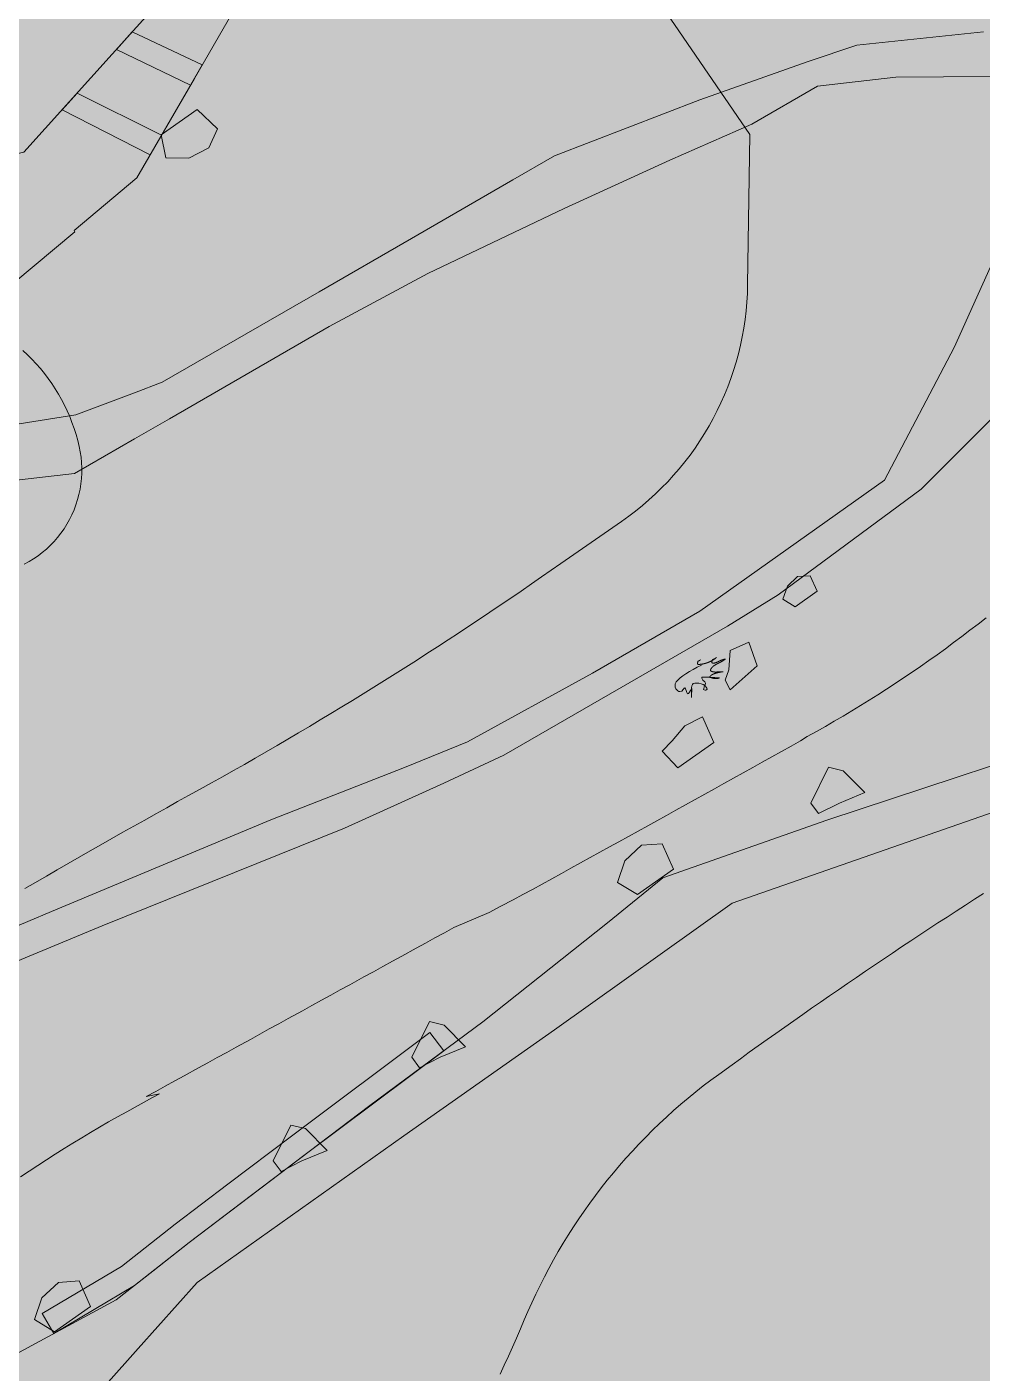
# Model space of a CAD drawing. Header units: metres. Extents: x 68582 to 69192, y 19191 to 19633.
# Drawn here: x 68776.11 to 68784.39, y 19459.85 to 19471.52 of the extents above; entities that cross this region are included whole.
import ezdxf

# ---------------------------------------------------------------- set-up
doc = ezdxf.new("R2010")
doc.units = ezdxf.units.M
doc.layers.get('0').update_dxf_attribs({"lineweight": 15})
doc.layers.add('Default', color=7, linetype='Continuous')
doc.layers.add('None', color=7, linetype='Continuous', lineweight=5)

msp = doc.modelspace()

# ---------------------------------------------------------------- hatches: boundary and pattern name
at = {"true_color": 0xd1f0d1, "transparency": 33554687}
msp.add_hatch(color=254, dxfattribs=at).paths.add_polyline_path([(68588.12244988885, 19191.44323242485), (69192.29585348023, 19191.44323242485), (69192.29585348023, 19628.23150919261), (68588.12244988885, 19628.23150919261)], flags=0)
at = {"layer": 'Default', "transparency": 33554687}
msp.add_hatch(color=7, dxfattribs=at).paths.add_polyline_path([(68782.31881817622, 19469.46022165111), (68781.67308313193, 19471.27593512375), (68781.65320514952, 19471.2954051769), (68781.63280351681, 19471.31424412502), (68781.61194216178, 19471.33239768648), (68781.59068501246, 19471.34981157971), (68781.56909599682, 19471.3664315231), (68781.54723904288, 19471.38220323505), (68781.52517807862, 19471.39707243396), (68781.50297703204, 19471.41098483823), (68776.64740143798, 19469.0684910239), (68776.96670115477, 19468.17670299376)], flags=0)
at = {"layer": 'None', "linetype": 'Continuous', "lineweight": 0, "true_color": 0xffffff, "transparency": 33554687}
h = msp.add_hatch(color=7, dxfattribs=at)
h.paths.add_polyline_path([(68772.46544692671, 19457.19419668401), (68772.74936997516, 19456.44419668401), (68773.14203312085, 19455.36419668401), (68773.72420036081, 19453.44419668401), (68773.88544692671, 19452.70419668401), (68773.88544692671, 19450.24419668401), (68773.88890040791, 19449.18419668401), (68773.4984298675, 19448.24419668401), (68773.03284874366, 19447.58419668401), (68770.92544692672, 19445.82419668401), (68770.00544692672, 19445.46910896471), (68768.68544692671, 19445.18419668401), (68767.76544692671, 19445.32419668401), (68766.66544692672, 19445.55419668401), (68766.48552765099, 19445.27021139727), (68766.22518169669, 19444.82419668401), (68765.37453526568, 19443.12540698892), (68764.54544692671, 19441.46967003966), (68764.3939636062, 19440.99914179269), (68763.39763199678, 19441.09117829033), (68763.66544692672, 19441.73590307259), (68763.80544692672, 19442.46419668401), (68764.6907454709, 19443.46013253789), (68765.18961313825, 19444.32419668401), (68765.44544692672, 19445.46419668401), (68765.66484002901, 19445.84419668401), (68765.60544692671, 19446.04419668401), (68764.72645394821, 19446.90209009513), (68764.62544692672, 19447.81276811258), (68764.62544692672, 19448.28419668401), (68764.16544692672, 19448.32419668401), (68763.34544692672, 19447.93768850324), (68762.91909985914, 19447.76419668401), (68762.49539778336, 19446.74419668401), (68762.32544692671, 19446.74419668401), (68762.32544692671, 19447.28419668401), (68762.16844792671, 19448.54419668401), (68763.02163590188, 19448.84038565918), (68763.48544692672, 19449.30419668401), (68764.39454922786, 19449.76419668401), (68764.84544692672, 19449.92419668401), (68764.84544692672, 19450.62419668401), (68765.08261010413, 19451.46419668401), (68766.03801674559, 19453.76419668401), (68767.26544692671, 19455.89016812048), (68767.94005895955, 19457.51419668401), (68768.20544692672, 19458.09419668401), (68768.45544692672, 19458.82419668401), (68768.08544692672, 19460.01419668401), (68767.88544692671, 19460.21419668401), (68767.57656887163, 19460.28419668401), (68766.36544692672, 19460.28419668401), (68765.66544692672, 19460.16419668401), (68764.97912742585, 19460.01012495932), (68762.22959211515, 19458.69419668401), (68761.82544692671, 19457.99419668401), (68761.72544692672, 19456.96547797612), (68760.8471347632, 19455.44419668401), (68760.12544692672, 19454.19419668401), (68759.64945616516, 19452.98482001052), (68758.87544692672, 19451.64419668401), (68757.87544692672, 19450.35669386206), (68756.22544692672, 19449.604500891), (68754.82544692671, 19449.49419668401), (68752.27544692672, 19448.64419668401), (68750.53277096339, 19447.83284481666), (68749.97544692672, 19447.39419668401), (68748.76223186233, 19446.05331114951), (68748.02687830698, 19446.42406043508), (68749.01893091422, 19447.69419668401), (68749.24114031905, 19448.94419668401), (68749.3912513191, 19450.31635384988), (68749.3912513191, 19451.44419668401), (68749.07544692671, 19452.49419668401), (68748.07544692671, 19453.29419668401), (68747.18404080933, 19454.59419668401), (68746.77544692672, 19455.64419668401), (68746.42544692672, 19457.34419668401), (68746.42544692672, 19458.93477380649), (68746.42544692672, 19459.66119386207), (68747.35473076146, 19463.47033721966), (68747.83179091259, 19466.19679861569), (68747.61520818014, 19466.57193091233), (68747.03025469145, 19467.36169293703), (68748.75252886092, 19468.1189073178), (68748.97544692672, 19467.31940262843), (68749.31843091422, 19466.04419668401), (68749.31843091422, 19465.6746771954), (68748.97544692672, 19463.69419668401), (68747.97743091422, 19461.09419668401), (68747.65679884437, 19459.44419668401), (68747.47544692672, 19457.59419668401), (68747.64883091422, 19456.32339386207), (68748.47544692672, 19454.54419668401), (68749.73871417693, 19453.99419668401), (68751.17544692672, 19454.14419668401), (68752.75953091422, 19454.91269386206), (68754.65850298564, 19456.99419668401), (68756.42562334369, 19458.38502857753), (68757.65143091422, 19459.19369386207), (68759.43754441453, 19459.74419668401), (68759.45583709746, 19459.99419668401), (68760.97544692672, 19460.29419668401), (68762.17544692672, 19460.29419668401), (68761.62544692672, 19463.59419668401), (68761.27544692672, 19465.79419668401), (68760.88937739881, 19468.17396052913), (68760.22544692672, 19470.49419668401), (68760.22544692672, 19471.19419668401), (68760.62544692672, 19473.03772413897), (68760.20058566904, 19474.11245830994), (68759.34031014515, 19474.74436639833), (68760.67265705494, 19475.7403346184), (68761.69445050349, 19474.24510517919), (68762.47544692672, 19473.79419668401), (68764.08338796698, 19471.99419668401), (68765.61815733345, 19470.04419668401), (68765.81453089269, 19470.01579386227), (68766.02544692672, 19470.237101667), (68766.72544692672, 19470.48419668401), (68767.84544692672, 19470.82419668401), (68768.58544692672, 19471.08419668401), (68770.28544692672, 19471.26419668401), (68771.58544692672, 19471.35235136219), (68772.56544692672, 19471.35235136219), (68773.94544692672, 19471.18339386207), (68775.28544692672, 19470.74419668401), (68775.94544692672, 19470.40419668401), (68776.08544692672, 19470.43530779512), (68777.24544692671, 19471.72419668401), (68777.7066431422, 19472.80945348004), (68778.24631738263, 19473.74419668401), (68779.74544692671, 19474.02011262979), (68780.88544692671, 19474.17563567203), (68782.44544692672, 19474.38845667719), (68783.80544692672, 19474.66419668401), (68784.48544692672, 19474.71276811258), (68785.48544692672, 19474.78419668401), (68787.27544692672, 19474.58551460412), (68788.08544692672, 19474.50683252423), (68789.34544692672, 19473.77937118505), (68789.80433974652, 19473.12419668401), (68790.44013431399, 19472.75712051933), (68792.54322507487, 19473.40419668401), (68794.44544692672, 19473.99435715081), (68795.42541265034, 19474.56014062513), (68795.87486867822, 19475.14041944688), (68796.91225354346, 19474.36637073974), (68795.98544692672, 19474.12196264025), (68794.26643091421, 19473.62014386207), (68792.62544692672, 19473.00450842674), (68790.70544692672, 19472.28419668401), (68790.50544692672, 19472.08419668401), (68790.30544692672, 19471.88419668401), (68789.76273767368, 19470.94419668401), (68789.59702749588, 19470.22419668401), (68789.38068365265, 19469.28419668401), (68789.32544692671, 19469.04419668401), (68788.72500264677, 19468.00419668401), (68787.52544692672, 19466.49419668401), (68785.57544692671, 19465.09419668401), (68782.22544692672, 19463.9259404242), (68780.68544692671, 19462.82859410463), (68779.38068040916, 19461.90769527304), (68777.5870604618, 19460.63747923616), (68777.07574333316, 19460.06419668401), (68776.53782917195, 19459.46109386206), (68776.08544692672, 19458.94419668401), (68775.92104245072, 19458.65943977858), (68775.85154977895, 19457.938566191), (68776.19470917381, 19457.34419668401), (68777.06544692672, 19456.84147600797), (68777.97544692672, 19456.57839049071), (68779.20283091422, 19456.26109386207), (68780.1515807188, 19455.5722603418), (68780.59429838757, 19454.64419668401), (68781.18544692671, 19453.18419668401), (68781.56544692672, 19451.52419668401), (68781.76116999905, 19451.3999999998), (68782.19996999904, 19451.1465999998), (68781.07801705101, 19450.49915788097), (68780.79625993485, 19451.69419668401), (68780.33384476506, 19453.04419668401), (68779.44143091422, 19454.36569386207), (68778.45955264127, 19455.16419668401), (68778.55663091422, 19455.28419668401), (68777.64544692672, 19455.92419668401), (68775.92544692672, 19456.72419668401), (68775.77544692672, 19455.77419668401), (68775.59382594236, 19454.58424921444), (68775.31839266315, 19452.49419668401), (68775.28544692672, 19449.48419668401), (68775.04143091422, 19448.38419668401), (68774.29614554932, 19446.69419668401), (68773.75917192672, 19445.45939668401), (68772.93311185796, 19444.44419668401), (68772.00991195795, 19443.55419668401), (68770.66914947754, 19442.52255813076), (68769.42544692672, 19441.62419668401), (68768.89428467906, 19440.70419668401), (68768.90827578599, 19440.58216600776), (68768.49155422547, 19440.6169802866), (68768.65904591186, 19440.89976388919), (68769.17544692672, 19441.79419668401), (68770.70544692672, 19442.90419668401), (68772.44544692672, 19444.36419668401), (68773.16626784534, 19445.52141218873), (68773.98771285669, 19446.94419668401), (68774.46544692671, 19447.96419668401), (68774.72916681625, 19449.09419668401), (68774.93112276698, 19450.71189522235), (68775.0841280816, 19452.13144720851), (68775.4328273085, 19455.19419668401), (68775.53651360207, 19455.94419668401), (68775.6554072187, 19457.21419668401), (68775.5765460064, 19457.83633519846), (68775.40455204945, 19458.29900298479), (68775.36544692672, 19458.40419668401), (68774.53544692672, 19458.88339740744), (68773.96544692671, 19459.08822088208), (68773.52034855862, 19459.19419668401), (68772.64544692672, 19459.14419668401), (68772.10544692671, 19458.83242753864), (68772.19544692672, 19458.29831211133)], flags=0)
h.paths.add_polyline_path([(68758.38829410457, 19451.65704386187), (68759.30463721369, 19453.24419668401), (68759.82544692671, 19454.49419668401), (68761.1244850324, 19456.74419668401), (68761.12544692672, 19458.34419668401), (68761.12544692672, 19458.796385448), (68760.94044692672, 19458.96959052876), (68759.31261041379, 19458.79419668401), (68757.38263091422, 19458.39089386207), (68756.07544692671, 19457.44419668401), (68755.02544692672, 19456.64419668401), (68753.2101041792, 19454.82885393649), (68751.92544692672, 19453.69419668401), (68750.94543171008, 19451.71786503643), (68750.47544692672, 19450.69419668401), (68750.34326901623, 19448.99419668401), (68750.60307663737, 19448.54419668401), (68751.72102017277, 19448.84419668401), (68752.67544692672, 19449.2617271952), (68754.62544692672, 19449.84419668401), (68756.02544692672, 19450.09419668401), (68757.42544692672, 19450.69419668401)], flags=0)
h.paths.add_polyline_path([(68764.32544692671, 19463.94419668401), (68764.72544692672, 19466.99419668401), (68765.07544692671, 19469.14419668401), (68765.12544692672, 19469.38238638311), (68762.05336438725, 19472.45446892258), (68761.59352515168, 19472.18898061614), (68761.16352394797, 19471.44419668401), (68760.92544692672, 19470.39419668401), (68761.37544692672, 19468.49419668401), (68761.89523091422, 19465.33254386207), (68762.72544692672, 19461.44419668401), (68763.0239220025, 19461.39267175978), (68763.27544692672, 19461.64419668401)], flags=0)
h.paths.add_polyline_path([(68767.34544692672, 19461.04419668401), (68767.63035885802, 19461.46419668401), (68767.78544692672, 19461.94419668401), (68767.08544692672, 19464.22419668401), (68767.08544692672, 19465.24419668401), (68767.55044692672, 19466.26419668401), (68769.08544692672, 19468.02419668401), (68770.80544692672, 19468.82219768401), (68772.16544692672, 19469.04419668401), (68774.54544692671, 19469.04419668401), (68775.10544692671, 19469.36751283475), (68775.76544692671, 19469.88419668401), (68774.64544692672, 19470.76419668401), (68772.42544692672, 19471.01298978746), (68771.06544692672, 19471.02419668401), (68770.50544692672, 19470.76419668401), (68768.61619755936, 19470.4320922939), (68766.42938541267, 19469.65373429911), (68765.93313113922, 19468.79419668401), (68765.27544692672, 19466.84419668401), (68764.77544692672, 19463.69419668401), (68763.87412206132, 19461.69419668401), (68763.58544692672, 19461.19419668401), (68763.58544692672, 19460.65762390474), (68764.40544692671, 19460.18419668401), (68764.92251858917, 19460.30298341727), (68765.88544692671, 19460.52419668401), (68766.92789590631, 19460.71419668401)], flags=0)
h.paths.add_polyline_path([(68772.74544692671, 19468.26419668401), (68772.46544692671, 19468.37709574595), (68771.72544692672, 19468.47523241437), (68771.02511397742, 19468.42319718401), (68770.16544692672, 19468.14419668401), (68769.40544692671, 19467.74419668401), (68768.08544692672, 19466.42419668401), (68767.40544692671, 19465.06419668401), (68767.40544692671, 19464.34419668401), (68767.80426690902, 19462.78419668401), (68768.17424801942, 19461.64419668401), (68768.74544692671, 19459.88419668401), (68769.20732714207, 19459.08419668401), (68771.08544692672, 19458.90419668401), (68771.86544692672, 19459.08419668401), (68772.68544692671, 19459.70419668401), (68773.03185708824, 19460.30419668401), (68773.22544692672, 19460.84869929511), (68773.22544692672, 19461.30419668401), (68773.48544692672, 19462.12419668401), (68773.08544692672, 19463.60419668401), (68772.90069484057, 19463.92419668401), (68772.99077977928, 19463.97919668401), (68772.27327549983, 19465.23771377907), (68772.34159305607, 19466.51617831962), (68772.61391416275, 19467.49242348426), (68772.78544692672, 19467.98419668401)], flags=0)
h.paths.add_polyline_path([(68777.06544692672, 19470.212947862), (68776.52130670946, 19469.75854742762), (68776.52793667861, 19469.74706398419), (68774.91986580289, 19468.40419668401), (68775.18544692671, 19467.94419668401), (68776.53691133948, 19468.15805014949), (68777.04544692671, 19468.35041870428), (68777.28544692672, 19468.44120576876), (68778.64544692672, 19469.22640213486), (68779.44544692672, 19469.68828235021), (68780.32544692671, 19470.1963505871), (68780.68544692671, 19470.40419668401), (68781.94544692672, 19470.89079685897), (68782.88544692671, 19471.22146103913), (68783.30544692672, 19471.36419668401), (68784.40544692671, 19471.47912205714), (68785.48544692672, 19471.50419668401), (68786.94466810954, 19472.11419668401), (68786.91544692672, 19472.31219768401), (68787.84544692672, 19472.52926880824), (68788.26544692671, 19472.77175592131), (68789.27810463199, 19472.84419668401), (68788.8393184274, 19473.60419668401), (68787.84544692672, 19474.17800866247), (68785.72544692672, 19474.22419668401), (68784.32544692671, 19474.22419668401), (68783.10544692671, 19474.07631789613), (68781.42544692672, 19473.7688695812), (68780.16544692672, 19473.53833638288), (68778.75199258386, 19473.28419668401), (68778.26544692671, 19472.79765102687), (68778.06153118808, 19471.9382164113), (68777.5634890574, 19471.07558213665)], flags=0)
h.paths.add_polyline_path([(68777.34778273373, 19468.12548574059), (68777.04544692671, 19467.95093208102), (68776.52544692672, 19467.65070994104), (68775.36544692672, 19467.5174666978), (68774.44544692672, 19467.50138561672), (68773.54544692671, 19466.98177037445), (68773.11960855799, 19466.24419668401), (68773.11960855799, 19465.66419668401), (68773.16338845392, 19465.28305406065), (68773.42544692672, 19465.11275507656), (68773.17333599848, 19464.86064414832), (68773.11793432159, 19464.63919668401), (68773.42544692672, 19464.05408561402), (68774.84414676682, 19463.23499887944), (68775.39715668268, 19463.46597189785), (68775.70544692672, 19463.59473401616), (68776.32544692671, 19463.85368646404), (68778.22544692672, 19464.64725041722), (68779.38544692671, 19465.10244029064), (68779.93254370091, 19465.32419668401), (68781.01544692671, 19465.92113243436), (68781.94544692672, 19466.4580681847), (68783.54544692671, 19467.59274276), (68784.15160791388, 19468.74419668401), (68784.64854930146, 19469.84819718401), (68784.94544692672, 19470.57219768401), (68784.88540843411, 19471.09488573726), (68783.64544692672, 19471.08569654807), (68782.96544692671, 19471.00758843996), (68782.39682567923, 19470.67929480966), (68781.68544692671, 19470.36840159035), (68780.76895557325, 19469.94943297513), (68779.58709787363, 19469.38419668401), (68778.73119066829, 19468.92419668401)], flags=0)
h.paths.add_polyline_path([(68776.76544692671, 19463.7295836027), (68775.68259538109, 19463.28021145342), (68774.97544692672, 19462.97532917055), (68774.34544692672, 19462.61159850096), (68774.4780824346, 19461.48419668401), (68774.16631328923, 19460.94419668401), (68774.24544692671, 19460.74419668401), (68775.16544692672, 19460.06419668401), (68775.80544692672, 19459.90419668401), (68776.88544692671, 19460.48719768401), (68777.20207980346, 19460.73542327734), (68777.5187126802, 19460.98364887067), (68779.08544692672, 19462.17092413437), (68780.06544692672, 19462.89618438746), (68781.1442299041, 19463.75497703335), (68781.62544692672, 19464.14419668401), (68783.04544692671, 19464.6453731546), (68785.58544692672, 19465.48419668401), (68787.16544692672, 19466.64419668401), (68788.2735066282, 19467.92419668401), (68788.57805358878, 19468.451687493), (68788.85660917437, 19468.90419668401), (68789.20544692672, 19469.82419668401), (68789.42544692672, 19470.83354171063), (68789.42544692672, 19471.52419668401), (68789.38309398554, 19471.88419668401), (68788.46716553779, 19471.9382164113), (68787.82544692671, 19471.40419668401), (68787.03219957631, 19471.31559764203), (68786.34544692672, 19471.09488573726), (68785.68544692671, 19470.57219768401), (68785.16544692672, 19469.20419668401), (68784.63428467906, 19468.28419668401), (68783.86544692672, 19467.51535893166), (68782.62544692672, 19466.59816401592), (68782.18544692671, 19466.32789759248), (68780.24544692671, 19465.20783807026), (68779.72544692672, 19464.96700828405), (68778.86544692672, 19464.57591518806)], flags=0)
h.paths.add_polyline_path([(68768.69102832206, 19458.48419668401), (68768.28544692672, 19457.46419668401), (68767.67844873529, 19455.84269033306), (68766.60544692671, 19453.98419668401), (68765.92934710163, 19452.02419668401), (68765.60544692671, 19450.90419668401), (68765.44544692672, 19448.88419668401), (68765.6010795983, 19447.40419668401), (68766.30544692672, 19446.18419668401), (68767.64544692672, 19445.60419668401), (68768.44544692672, 19445.59961206825), (68769.39750103887, 19445.74331834933), (68769.6054748055, 19445.86339205948), (68770.55544666921, 19446.20151763809), (68771.2193259142, 19446.58480849889), (68772.47500613178, 19447.52638515103), (68772.89281766475, 19447.94419668401), (68773.37779189086, 19448.78419668401), (68773.55391522273, 19449.56419668401), (68773.5092443963, 19450.22419668401), (68773.42396423077, 19453.08419668401), (68773.18163662218, 19453.88419668401), (68772.74544692671, 19455.32419668401), (68772.46877005498, 19456.05490256628), (68772.10544692671, 19456.68419668401), (68771.89148140948, 19457.51419668401), (68771.83910603945, 19457.85172684639), (68771.72544692672, 19458.58419668401), (68770.70544692672, 19458.58419668401), (68769.00326719257, 19458.71807598894)], flags=0)
at = {"layer": 'None', "linetype": 'Continuous', "lineweight": 0, "true_color": 0xffcc99, "transparency": 33554687}
for points in [[(68777.02494692671, 19471.47919668401), (68777.63197119824, 19471.19419668401), (68777.52937483919, 19471.01649457744), (68776.88722125239, 19471.32616815697)], [(68776.54777702673, 19470.94700084412), (68777.27978753403, 19470.58419668401), (68777.18131938303, 19470.41364484353), (68776.41744692672, 19470.80419668401)]]:
    msp.add_hatch(color=31, dxfattribs=at).paths.add_polyline_path(points, flags=0)
at = {"layer": 'None', "linetype": 'Continuous', "lineweight": 0, "true_color": 0xbbbbbb, "transparency": 33554687}
for points in [[(68777.58895507263, 19470.80531588716), (68777.27544692672, 19470.58610527315), (68777.31698046852, 19470.38771576976), (68777.51544692671, 19470.38419668401), (68777.68952226969, 19470.47419668401), (68777.76290644192, 19470.63959720569)], [(68782.96211105987, 19466.63009820392), (68782.7710424276, 19466.49556383305), (68782.66571316033, 19466.56064796849), (68782.70493388092, 19466.67538356853), (68782.79280583016, 19466.75667461034), (68782.9030657549, 19466.76445746326)], [(68782.44173408348, 19465.98224087117), (68782.20760010924, 19465.77419668401), (68782.16544692672, 19465.85934081117), (68782.19779031315, 19465.94905255685), (68782.20973162788, 19466.11629559885), (68782.36938043889, 19466.19001426555)], [(68782.06645640852, 19465.32006270382), (68781.75366930124, 19465.09982447741), (68781.61799633726, 19465.24419668401), (68781.70544692672, 19465.33419668401), (68781.81544692672, 19465.46419668401), (68781.96979684739, 19465.54001426555)], [(68783.18828312428, 19465.07419668401), (68783.06152036237, 19465.10375622815), (68782.90856650857, 19464.79419668401), (68782.97544692672, 19464.70419668401), (68783.15544692671, 19464.79419668401), (68783.37544692672, 19464.88419668401)], [(68781.71645640851, 19464.22006270382), (68781.40366930125, 19463.9998244774), (68781.23124101498, 19464.10636984915), (68781.29544692671, 19464.29419668401), (68781.4392968747, 19464.42727341938), (68781.6197968474, 19464.44001426555)], [(68779.72801888853, 19462.86941691194), (68779.60125612661, 19462.89897645608), (68779.44830227282, 19462.58941691194), (68779.51518269096, 19462.49941691194), (68779.69518269096, 19462.58941691194), (68779.91518269097, 19462.67941691194)], [(68778.52753547812, 19461.97104635911), (68778.40077271621, 19462.00060590325), (68778.24781886242, 19461.69104635912), (68778.31469928056, 19461.60104635912), (68778.49469928055, 19461.69104635912), (68778.71469928055, 19461.78104635912)], [(68776.66235647417, 19460.43061554536), (68776.34956936691, 19460.21037731895), (68776.17714108064, 19460.31692269069), (68776.24134699238, 19460.50474952555), (68776.38519694036, 19460.63782626092), (68776.56569691307, 19460.6505671071)]]:
    msp.add_hatch(color=9, dxfattribs=at).paths.add_polyline_path(points, flags=0)
at = {"layer": 'None', "linetype": 'Continuous', "lineweight": 0, "true_color": 0xffffff, "transparency": 33554687}
msp.add_hatch(color=7, dxfattribs=at).paths.add_polyline_path([(68779.72544692672, 19462.64456348333), (68778.52544692672, 19461.74655468617), (68777.97544692672, 19461.32976326383), (68777.5187126802, 19460.98364887067), (68777.04376336509, 19460.61131048067), (68776.34544692672, 19460.19569718401), (68776.24315946833, 19460.36756130434), (68776.93045954638, 19460.77661805217), (68777.39661075055, 19461.14205912837), (68777.854652418, 19461.48916428849), (68778.4051336354, 19461.90632037863), (68779.60561704582, 19462.80469093145)], flags=0)

# ---------------------------------------------------------------- linework, layer by layer
at = {"layer": 'None', "color": 7, "linetype": 'Continuous', "lineweight": 5, "true_color": 0xffffff, "transparency": 33554687}
for points in [[(68762.47544692672, 19473.79419668401), (68764.08338796698, 19471.99419668401), (68765.61815733345, 19470.04419668401), (68765.81453089269, 19470.01579386227), (68766.02544692672, 19470.237101667), (68766.72544692672, 19470.48419668401), (68767.84544692672, 19470.82419668401), (68768.58544692672, 19471.08419668401), (68770.28544692672, 19471.26419668401), (68771.58544692672, 19471.35235136219), (68772.56544692672, 19471.35235136219), (68773.94544692672, 19471.18339386207), (68775.28544692672, 19470.74419668401), (68775.94544692672, 19470.40419668401), (68776.08544692672, 19470.43530779512), (68777.24544692671, 19471.72419668401), (68777.7066431422, 19472.80945348004), (68778.24631738263, 19473.74419668401), (68779.74544692671, 19474.02011262979), (68780.88544692671, 19474.17563567203), (68782.44544692672, 19474.38845667719), (68783.80544692672, 19474.66419668401), (68784.48544692672, 19474.71276811258)], [(68778.06153118808, 19471.9382164113), (68777.5634890574, 19471.07558213665), (68777.06544692672, 19470.212947862), (68776.52130670946, 19469.75854742762), (68776.52793667861, 19469.74706398419), (68774.91986580289, 19468.40419668401), (68775.18544692671, 19467.94419668401), (68776.53691133948, 19468.15805014949), (68777.04544692671, 19468.35041870428), (68777.28544692672, 19468.44120576876), (68778.64544692672, 19469.22640213486), (68779.44544692672, 19469.68828235021), (68780.32544692671, 19470.1963505871), (68780.68544692671, 19470.40419668401), (68781.94544692672, 19470.89079685897), (68782.88544692671, 19471.22146103913), (68783.30544692672, 19471.36419668401), (68784.40544692671, 19471.47912205714)], [(68784.88540843411, 19471.09488573726), (68783.64544692672, 19471.08569654807), (68782.96544692671, 19471.00758843996), (68782.39682567923, 19470.67929480966), (68781.68544692671, 19470.36840159035), (68780.76895557325, 19469.94943297513), (68779.58709787363, 19469.38419668401), (68778.73119066829, 19468.92419668401), (68777.34778273373, 19468.12548574059), (68777.04544692671, 19467.95093208102), (68776.52544692672, 19467.65070994104), (68775.36544692672, 19467.5174666978)], [(68775.70544692672, 19463.59473401616), (68776.32544692671, 19463.85368646404), (68778.22544692672, 19464.64725041722), (68779.38544692671, 19465.10244029064), (68779.93254370091, 19465.32419668401), (68781.01544692671, 19465.92113243436), (68781.94544692672, 19466.4580681847), (68783.54544692671, 19467.59274276), (68784.15160791388, 19468.74419668401), (68784.64854930146, 19469.84819718401)], [(68784.63428467906, 19468.28419668401), (68783.86544692672, 19467.51535893166), (68782.62544692672, 19466.59816401592), (68782.18544692671, 19466.32789759248), (68780.24544692671, 19465.20783807026), (68779.72544692672, 19464.96700828405), (68778.86544692672, 19464.57591518806), (68776.76544692671, 19463.7295836027), (68775.68259538109, 19463.28021145342)], [(68775.80544692672, 19459.90419668401), (68776.88544692671, 19460.48719768401), (68777.20207980346, 19460.73542327734), (68777.5187126802, 19460.98364887067), (68779.08544692672, 19462.17092413437), (68780.06544692672, 19462.89618438746), (68781.1442299041, 19463.75497703335), (68781.62544692672, 19464.14419668401), (68783.04544692671, 19464.6453731546), (68785.58544692672, 19465.48419668401)], [(68785.57544692671, 19465.09419668401), (68782.22544692672, 19463.9259404242), (68780.68544692671, 19462.82859410463), (68779.38068040916, 19461.90769527304), (68777.5870604618, 19460.63747923616), (68777.07574333316, 19460.06419668401), (68776.53782917195, 19459.46109386206)]]:
    msp.add_lwpolyline(points, dxfattribs=at)
at = {"layer": 'None', "color": 7, "linetype": 'Continuous', "lineweight": 5, "transparency": 33554687}
for points in [[(68781.65506999905, 19471.6449999998), (68782.38006999904, 19470.5899999998), (68782.36006999905, 19469.2849999998), (68782.35776999904, 19469.2102999998), (68782.35326999905, 19469.1349999998), (68782.34656999905, 19469.0599999998), (68782.33766999905, 19468.9850999998), (68782.32646999904, 19468.9105999998), (68782.31316999905, 19468.8363999998), (68782.29756999905, 19468.7626999998), (68782.27986999905, 19468.6893999998), (68782.25996999904, 19468.6166999998), (68782.23796999904, 19468.5446999998), (68782.21376999904, 19468.4732999998), (68782.18746999904, 19468.4026999998), (68782.15916999904, 19468.3327999998), (68782.12866999905, 19468.2638999998), (68782.09626999905, 19468.1957999998), (68782.06176999904, 19468.1287999998), (68782.02536999904, 19468.0627999998), (68781.98696999905, 19467.9979999998), (68781.94676999905, 19467.9342999998), (68781.90456999905, 19467.8717999998), (68781.86056999904, 19467.8105999998), (68781.81486999904, 19467.7506999998), (68781.76726999905, 19467.6921999998), (68781.71806999904, 19467.6351999998), (68781.66716999904, 19467.5795999998), (68781.61456999904, 19467.5255999998), (68781.56046999905, 19467.4730999998), (68781.50476999904, 19467.4222999998), (68781.44766999905, 19467.3730999998), (68781.38906999904, 19467.3256999998), (68781.32916999905, 19467.2799999998), (68781.26766999904, 19467.2359999998), (68780.74006999904, 19466.8699999998), (68780.57256999904, 19466.7537999998), (68780.48556999904, 19466.6931999998), (68780.39586999905, 19466.6314999998), (68780.30586999905, 19466.5700999998), (68780.21566999904, 19466.5089999998), (68780.12526999904, 19466.4481999998), (68780.03476999905, 19466.3875999998), (68779.94396999905, 19466.3273999998), (68779.85306999905, 19466.2673999998), (68779.76236999905, 19466.2079999998), (68779.67106999905, 19466.1485999998), (68779.57956999904, 19466.0894999998), (68779.48786999905, 19466.0306999998), (68779.39606999904, 19465.9720999998), (68779.30396999905, 19465.9138999998), (68779.21176999905, 19465.8558999998), (68779.11936999904, 19465.7982999998), (68779.02676999905, 19465.7408999998), (68778.93396999905, 19465.6837999998), (68778.84106999905, 19465.6269999998), (68778.74786999905, 19465.5704999998), (68778.65456999905, 19465.5142999998), (68778.56116999904, 19465.4583999998), (68778.46746999904, 19465.4027999998), (68778.37366999904, 19465.3473999998), (68778.28006999905, 19465.2926999998), (68778.18586999904, 19465.2378999998), (68778.09156999904, 19465.1834999998), (68777.99706999905, 19465.1293999998), (68777.90236999905, 19465.0754999998), (68777.80746999904, 19465.0219999998), (68777.71246999905, 19464.9686999998), (68777.61506999904, 19464.9149999998), (68777.51346999904, 19464.8595999998), (68777.41846999904, 19464.8067999998), (68777.32356999905, 19464.7537999998), (68777.22876999904, 19464.7006999998), (68777.13286999904, 19464.6467999998), (68777.03816999904, 19464.5934999998), (68776.94356999904, 19464.5399999998), (68776.84896999905, 19464.4863999998), (68776.75336999905, 19464.4319999998), (68776.65896999904, 19464.3781999998), (68776.56456999904, 19464.3241999998), (68776.47036999905, 19464.2700999998), (68776.37496999904, 19464.2152999998), (68776.28086999904, 19464.1609999998), (68776.18676999904, 19464.1064999998), (68776.09276999904, 19464.0518999998)], [(68776.07706999904, 19468.7170999998), (68776.11696999904, 19468.6798999998), (68776.15546999905, 19468.6413999998), (68776.19266999904, 19468.6016999998), (68776.22846999904, 19468.5605999998), (68776.26286999905, 19468.5183999998), (68776.29576999905, 19468.4749999998), (68776.32726999905, 19468.4305999998), (68776.35716999904, 19468.3850999998), (68776.38546999905, 19468.3385999998), (68776.41216999905, 19468.2910999998), (68776.43726999905, 19468.2427999998), (68776.46076999904, 19468.1936999998), (68776.48246999904, 19468.1437999998), (68776.50256999905, 19468.0930999998), (68776.52086999905, 19468.0417999998), (68776.53736999905, 19467.9899999998), (68776.55216999905, 19467.9374999998), (68776.56506999905, 19467.8849999998), (68776.57426999905, 19467.8390999998), (68776.58106999904, 19467.7929999998), (68776.58556999905, 19467.7465999998), (68776.58776999905, 19467.6999999998), (68776.58746999905, 19467.6537999998), (68776.58486999905, 19467.6072999998), (68776.57996999905, 19467.5608999998), (68776.57266999905, 19467.5148999998), (68776.56306999904, 19467.4692999998), (68776.55116999905, 19467.4241999998), (68776.53696999904, 19467.3797999998), (68776.52056999905, 19467.3361999998), (68776.50196999905, 19467.2933999998), (68776.48116999904, 19467.2516999998), (68776.45826999904, 19467.2110999998), (68776.43336999904, 19467.1715999998), (68776.40656999905, 19467.1335999998), (68776.37776999905, 19467.0968999998), (68776.34716999905, 19467.0616999998), (68776.31486999904, 19467.0280999998), (68776.28086999904, 19466.9961999998), (68776.24526999904, 19466.9660999998), (68776.20826999904, 19466.9377999998), (68776.16976999905, 19466.9113999998), (68776.13006999904, 19466.8869999998), (68776.08916999905, 19466.8646999998)], [(68784.42686999905, 19466.4003999998), (68784.35726999905, 19466.3455999998), (68784.28726999904, 19466.2912999998), (68784.21676999904, 19466.2376999998), (68784.14586999905, 19466.1844999998), (68784.07446999905, 19466.1319999998), (68784.00286999905, 19466.0800999998), (68783.93066999904, 19466.0287999998), (68783.85806999904, 19465.9779999998), (68783.78506999905, 19465.9277999998), (68783.71166999904, 19465.8781999998), (68783.63786999905, 19465.8290999998), (68783.56366999904, 19465.7806999998), (68783.48906999905, 19465.7328999998), (68783.41406999904, 19465.6856999998), (68783.33876999904, 19465.6390999998), (68783.26316999905, 19465.5931999998), (68783.18706999904, 19465.5477999998), (68783.11056999904, 19465.5030999998), (68783.03376999905, 19465.4588999998), (68782.95586999904, 19465.4150999998), (68782.87506999905, 19465.3699999998), (68782.81956999905, 19465.3337999998), (68782.73656999905, 19465.2873999998), (68782.65346999904, 19465.2409999998), (68782.57026999905, 19465.1946999998), (68782.48716999905, 19465.1483999998), (68782.40406999904, 19465.1020999998), (68782.32096999904, 19465.0557999998), (68782.23776999905, 19465.0095999998), (68782.15456999905, 19464.9632999998), (68782.07146999905, 19464.9170999998), (68781.98826999904, 19464.8708999998), (68781.90506999905, 19464.8246999998), (68781.82186999904, 19464.7784999998), (68781.73866999905, 19464.7323999998), (68781.65536999905, 19464.6862999998), (68781.57216999904, 19464.6401999998), (68781.49446999904, 19464.5971999998), (68781.41126999905, 19464.5510999998), (68781.32796999905, 19464.5049999998), (68781.24466999904, 19464.4589999998), (68781.16136999904, 19464.4129999998), (68781.07806999904, 19464.3669999998), (68780.99476999904, 19464.3209999998), (68780.91146999905, 19464.2750999998), (68780.82816999905, 19464.2290999998), (68780.74476999904, 19464.1831999998), (68780.66146999905, 19464.1372999998), (68780.57806999904, 19464.0913999998), (68780.49466999904, 19464.0455999998), (68780.41136999904, 19463.9996999998), (68780.32796999905, 19463.9538999998), (68780.21966999905, 19463.8996999998), (68780.12006999904, 19463.8449999998), (68779.81346999905, 19463.7149999998), (68779.73136999905, 19463.6698999998), (68779.64936999904, 19463.6247999998), (68779.56726999904, 19463.5797999998), (68779.48516999904, 19463.5346999998), (68779.36206999904, 19463.4670999998), (68779.27996999904, 19463.4219999998), (68779.19796999905, 19463.3768999998), (68779.11586999905, 19463.3317999998), (68779.03376999905, 19463.2866999998), (68778.91066999905, 19463.2190999998), (68778.82866999904, 19463.1739999998), (68778.74656999904, 19463.1288999998), (68778.66446999904, 19463.0837999998), (68778.58246999905, 19463.0386999998), (68778.50036999905, 19462.9935999998), (68778.37726999905, 19462.9258999998), (68778.29526999904, 19462.8807999998), (68778.21316999904, 19462.8356999998), (68778.13116999905, 19462.7905999998), (68778.04906999905, 19462.7453999998), (68777.92606999904, 19462.6777999998), (68777.84396999904, 19462.6325999998), (68777.76196999905, 19462.5874999998), (68777.67986999905, 19462.5423999998), (68777.59786999905, 19462.4971999998), (68777.47476999904, 19462.4294999998), (68777.39276999905, 19462.3843999998), (68777.31066999905, 19462.3391999998), (68777.22866999905, 19462.2940999998), (68777.14666999904, 19462.2489999998), (68777.26086999905, 19462.2734999998), (68777.20006999905, 19462.2399999998), (68776.97736999905, 19462.1173999998), (68776.89786999904, 19462.0733999998), (68776.81966999905, 19462.0290999998), (68776.74176999905, 19461.9841999998), (68776.66426999905, 19461.9386999998), (68776.58706999905, 19461.8924999998), (68776.51016999905, 19461.8456999998), (68776.43376999904, 19461.7982999998), (68776.35776999904, 19461.7502999998), (68776.28206999904, 19461.7016999998), (68776.20686999905, 19461.6524999998), (68776.13196999904, 19461.6026999998), (68776.05736999905, 19461.5521999998)], [(68784.40606999905, 19464.0110999998), (68784.32656999904, 19463.9599999998), (68784.24716999904, 19463.9087999998), (68784.16786999904, 19463.8573999998), (68784.08866999905, 19463.8057999998), (68784.01016999905, 19463.7544999998), (68783.93126999904, 19463.7025999998), (68783.85236999905, 19463.6505999998), (68783.77356999904, 19463.5983999998), (68783.69486999905, 19463.5459999998), (68783.61626999905, 19463.4934999998), (68783.53786999904, 19463.4408999998), (68783.45946999904, 19463.3880999998), (68783.38116999905, 19463.3350999998), (68783.30306999905, 19463.2819999998), (68783.22496999905, 19463.2286999998), (68783.14706999905, 19463.1751999998), (68783.06916999904, 19463.1215999998), (68782.99146999905, 19463.0678999998), (68782.91446999904, 19463.0143999998), (68782.83696999904, 19462.9603999998), (68782.75946999904, 19462.9061999998), (68782.68216999904, 19462.8517999998), (68782.60496999904, 19462.7972999998), (68782.52796999905, 19462.7425999998), (68782.45096999904, 19462.6877999998), (68782.37406999904, 19462.6327999998), (68782.29726999905, 19462.5776999998), (68782.22506999904, 19462.5249999998), (68782.10916999905, 19462.4411999998), (68782.04136999905, 19462.3914999998), (68781.97506999904, 19462.3409999998), (68781.90946999905, 19462.2892999998), (68781.84476999905, 19462.2364999998), (68781.78096999905, 19462.1825999998), (68781.71806999904, 19462.1276999998), (68781.65616999904, 19462.0717999998), (68781.59516999904, 19462.0147999998), (68781.53516999904, 19461.9567999998), (68781.47606999904, 19461.8977999998), (68781.41796999905, 19461.8377999998), (68781.36086999904, 19461.7768999998), (68781.30486999905, 19461.7149999998), (68781.24986999904, 19461.6521999998), (68781.19596999904, 19461.5884999998), (68781.14306999905, 19461.5238999998), (68781.09126999904, 19461.4583999998), (68781.04066999904, 19461.3919999998), (68780.99106999904, 19461.3248999998), (68780.94266999904, 19461.2568999998), (68780.89546999904, 19461.1880999998), (68780.84926999905, 19461.1184999998), (68780.80436999905, 19461.0480999998), (68780.76056999905, 19460.9769999998), (68780.71806999904, 19460.9051999998), (68780.67676999905, 19460.8327999998), (68780.63656999904, 19460.7595999998), (68780.59766999904, 19460.6856999998), (68780.55996999904, 19460.6111999998), (68780.52356999904, 19460.5360999998), (68780.48846999905, 19460.4602999998), (68780.45506999905, 19460.3849999998), (68780.42386999905, 19460.3126999998), (68780.38956999904, 19460.2343999998), (68780.35506999904, 19460.1560999998), (68780.32036999904, 19460.0779999998), (68780.28546999904, 19459.9998999998), (68780.25036999905, 19459.9218999998), (68780.21506999905, 19459.8439999998)]]:
    msp.add_lwpolyline(points, dxfattribs=at)
for points in [[(68777.02494692671, 19471.47919668401), (68777.63197119824, 19471.19419668401), (68777.52937483919, 19471.01649457744), (68776.88722125239, 19471.32616815697)], [(68776.54777702673, 19470.94700084412), (68777.27978753403, 19470.58419668401), (68777.18131938303, 19470.41364484353), (68776.41744692672, 19470.80419668401)], [(68777.58895507263, 19470.80531588716), (68777.27544692672, 19470.58610527315), (68777.31698046852, 19470.38771576976), (68777.51544692671, 19470.38419668401), (68777.68952226969, 19470.47419668401), (68777.76290644192, 19470.63959720569)], [(68782.96211105987, 19466.63009820392), (68782.7710424276, 19466.49556383305), (68782.66571316033, 19466.56064796849), (68782.70493388092, 19466.67538356853), (68782.79280583016, 19466.75667461034), (68782.9030657549, 19466.76445746326)], [(68782.44173408348, 19465.98224087117), (68782.20760010924, 19465.77419668401), (68782.16544692672, 19465.85934081117), (68782.19779031315, 19465.94905255685), (68782.20973162788, 19466.11629559885), (68782.36938043889, 19466.19001426555)], [(68782.06645640852, 19465.32006270382), (68781.75366930124, 19465.09982447741), (68781.61799633726, 19465.24419668401), (68781.70544692672, 19465.33419668401), (68781.81544692672, 19465.46419668401), (68781.96979684739, 19465.54001426555)], [(68783.18828312428, 19465.07419668401), (68783.06152036237, 19465.10375622815), (68782.90856650857, 19464.79419668401), (68782.97544692672, 19464.70419668401), (68783.15544692671, 19464.79419668401), (68783.37544692672, 19464.88419668401)], [(68781.71645640851, 19464.22006270382), (68781.40366930125, 19463.9998244774), (68781.23124101498, 19464.10636984915), (68781.29544692671, 19464.29419668401), (68781.4392968747, 19464.42727341938), (68781.6197968474, 19464.44001426555)], [(68779.72544692672, 19462.64456348333), (68778.52544692672, 19461.74655468617), (68777.97544692672, 19461.32976326383), (68777.5187126802, 19460.98364887067), (68777.04376336509, 19460.61131048067), (68776.34544692672, 19460.19569718401), (68776.24315946833, 19460.36756130434), (68776.93045954638, 19460.77661805217), (68777.39661075055, 19461.14205912837), (68777.854652418, 19461.48916428849), (68778.4051336354, 19461.90632037863), (68779.60561704582, 19462.80469093145)], [(68779.72544692672, 19462.64456348333), (68778.52544692672, 19461.74655468617), (68777.97544692672, 19461.32976326383), (68777.5187126802, 19460.98364887067), (68777.04376336509, 19460.61131048067), (68776.34544692672, 19460.19569718401), (68776.24315946833, 19460.36756130434), (68776.93045954638, 19460.77661805217), (68777.39661075055, 19461.14205912837), (68777.854652418, 19461.48916428849), (68778.4051336354, 19461.90632037863), (68779.60561704582, 19462.80469093145)], [(68779.72801888853, 19462.86941691194), (68779.60125612661, 19462.89897645608), (68779.44830227282, 19462.58941691194), (68779.51518269096, 19462.49941691194), (68779.69518269096, 19462.58941691194), (68779.91518269097, 19462.67941691194)], [(68778.52753547812, 19461.97104635911), (68778.40077271621, 19462.00060590325), (68778.24781886242, 19461.69104635912), (68778.31469928056, 19461.60104635912), (68778.49469928055, 19461.69104635912), (68778.71469928055, 19461.78104635912)], [(68776.66235647417, 19460.43061554536), (68776.34956936691, 19460.21037731895), (68776.17714108064, 19460.31692269069), (68776.24134699238, 19460.50474952555), (68776.38519694036, 19460.63782626092), (68776.56569691307, 19460.6505671071)]]:
    msp.add_lwpolyline(points, close=True, dxfattribs=at)
msp.add_open_spline([(68781.95847967955, 19465.99038105971), (68781.96576566425, 19466.01289398782), (68782.01026793188, 19466.0795648424), (68782.05475745736, 19466.14623312603), (68782.04967081056, 19466.16624966951), (68782.00302329824, 19466.15805734458), (68781.98319523108, 19466.10111314736), (68781.96339002304, 19466.04416895015), (68781.9389387229, 19466.03597662522), (68781.91903658908, 19466.05490706473), (68781.93171502498, 19466.09121674375), (68781.94442172705, 19466.12752668188), (68781.95196602734, 19466.14670871287), (68781.93775538768, 19466.14130882613), (68781.92593171206, 19466.12252987073), (68781.91412139728, 19466.10374705573), (68781.91288411405, 19466.09459949515), (68781.90582445129, 19466.11541702589), (68781.89869211029, 19466.13154429153), (68781.8915554645, 19466.14766255195), (68781.88031585298, 19466.1597360173), (68781.87031458956, 19466.16280446226), (68781.86575768146, 19466.1158070731), (68781.86121062457, 19466.0687928521), (68781.86077489634, 19466.05551758186), (68781.85929817485, 19466.07409230669), (68781.84352806087, 19466.10170628738), (68781.82774652519, 19466.12929894376), (68781.81517933084, 19466.12716775622), (68781.80226434054, 19466.10461528386), (68781.80802096734, 19466.0790822803), (68781.81379232327, 19466.0535544), (68781.81517933084, 19466.03597662522), (68781.79928806119, 19466.05300203659), (68781.77548958351, 19466.07208499653), (68781.75169235651, 19466.09114056842), (68781.73701550426, 19466.08157219072), (68781.73807278568, 19466.0594406994), (68781.75096629909, 19466.04974892832), (68781.76387131489, 19466.0400690269), (68781.77609741755, 19466.029462973), (68781.7253990512, 19466.03151105424), (68781.684421841, 19466.04574710354), (68781.64345232888, 19466.05998315284), (68781.60022880774, 19466.06203123408), (68781.62414006473, 19466.06080238533), (68781.65255986509, 19466.05226075575), (68781.68098591027, 19466.04371912617), (68781.71096089539, 19466.04249027743), (68781.67860865682, 19466.04249027743), (68781.72815729475, 19466.04249027743), (68781.75004280868, 19466.04249027743), (68781.72603943122, 19466.0404421962), (68781.70677909604, 19466.0262061469), (68781.6875206641, 19466.01197009759), (68781.6653653299, 19466.00992201636), (68781.6895066922, 19466.01044275246), (68781.7242844328, 19466.0087572326), (68781.75904145998, 19466.00706070684), (68781.76307011311, 19465.99689471193), (68781.73945559078, 19465.98145355104), (68781.7134770258, 19465.95806654606), (68781.6875401926, 19465.93469242154), (68781.70444724319, 19465.93175818978), (68781.72518103886, 19465.93191078762), (68781.73412687074, 19465.93236732775), (68781.74305854246, 19465.93282261452), (68781.75004280868, 19465.93175818978), (68781.74176470928, 19465.88071279089), (68781.67807699108, 19465.84173208295), (68781.61437651976, 19465.80276238042), (68781.59371515554, 19465.76240323221), (68781.61781381351, 19465.77920769861), (68781.68776194664, 19465.81847300108), (68781.75771090519, 19465.8577100504), (68781.78261106976, 19465.847080711), (68781.77470211042, 19465.82608569747), (68781.7591874534, 19465.80598162171), (68781.7436673828, 19465.78588839781), (68781.73050185204, 19465.77543053663), (68781.71973197546, 19465.79787158804), (68781.73973377373, 19465.82122703362), (68781.75977018657, 19465.8445552606), (68781.78261106976, 19465.84056705878), (68781.78234782987, 19465.80335374224), (68781.77020819363, 19465.74266392828), (68781.7580471687, 19465.68199462631), (68781.73701550426, 19465.66469844899), (68781.72368371513, 19465.68448108773), (68781.76012856905, 19465.743556898), (68781.79660628068, 19465.80261787643), (68781.81517933084, 19465.80799879771), (68781.81558894708, 19465.77957304646), (68781.81843615694, 19465.75898563894), (68781.8212833668, 19465.73840526351), (68781.82169298305, 19465.7168076667), (68781.86963413448, 19465.78963894264), (68781.8730750768, 19465.78027657407), (68781.87646390495, 19465.77077020847), (68781.87380220076, 19465.70378036227), (68781.87380220076, 19465.7591464061), (68781.87380220076, 19465.81451244992), (68781.874211817, 19465.79378529831), (68781.87705902687, 19465.78155428435), (68781.87990623673, 19465.76933077396), (68781.88031585298, 19465.75588957999), (68781.88894075772, 19465.87010158514), (68781.94717914137, 19465.8379923231), (68782.00541397199, 19465.80574093053), (68782.01058889728, 19465.78194418885), (68781.97194684148, 19465.76176301205), (68781.97985405097, 19465.7919980949), (68781.98781109828, 19465.82226610101), (68781.99756159284, 19465.83405340656), (68781.98430469033, 19465.84623838339), (68781.97116171915, 19465.8610395584), (68781.95803956226, 19465.87583881665), (68781.96499333177, 19465.88616262428), (68782.00754268032, 19465.88575300803), (68782.04341277864, 19465.88290579817), (68782.07927564971, 19465.88005858831), (68782.1148073327, 19465.87964897207), (68782.09084302558, 19465.86886214849), (68782.0684504422, 19465.8742223337), (68782.0460661266, 19465.87960038612), (68782.03012985391, 19465.88616262428), (68782.04275806734, 19465.90848116695), (68782.0852914853, 19465.91985926153), (68782.12783202516, 19465.93121493049), (68782.14737559378, 19465.93175818978), (68782.12103608347, 19465.93044841565), (68782.08335798647, 19465.9297733022), (68782.04569769105, 19465.92911567546), (68782.03664350613, 19465.94478549421), (68782.04668540556, 19465.97710777125), (68782.09496172612, 19466.00027703534), (68782.14325207612, 19466.02343263863), (68782.16691655041, 19466.04249027743), (68782.14095486997, 19466.03875622035), (68782.10365371195, 19466.01947609135), (68782.06636210119, 19466.0002098102), (68782.04967081056, 19466.00992201636), (68782.05030132418, 19466.03709811729), (68782.06191803947, 19466.04015040091), (68782.07354976243, 19466.04318739521), (68782.08875272385, 19466.05551758186), (68782.05785362939, 19466.02680040016), (68782.00839735784, 19466.00981955403), (68781.95893889434, 19465.99287242516), (68781.92591141848, 19465.99689471193), (68781.92595981856, 19466.02451920035), (68781.93259152335, 19466.02516811206), (68781.9392362882, 19466.02579905578), (68781.95196602734, 19466.03597662522)], degree=2, knots=[0, 0, 0, 2.785296185727075e-07, 2.785296185727075e-07, 5.570272282469244e-07, 5.570272282469244e-07, 1.195685283653533e-06, 1.195685283653533e-06, 1.834263762381512e-06, 1.834263762381512e-06, 2.514448673047163e-06, 2.514448673047163e-06, 3.194802870479586e-06, 3.194802870479586e-06, 3.69657859456419e-06, 3.69657859456419e-06, 4.198267295614857e-06, 4.198267295614857e-06, 5.392969076879547e-06, 5.392969076879547e-06, 6.587230959428984e-06, 6.587230959428984e-06, 7.344633277636997e-06, 7.344633277636997e-06, 8.102289100545396e-06, 8.102289100545396e-06, 9.165171793262736e-06, 9.165171793262736e-06, 1.022762510093489e-05, 1.022762510093489e-05, 1.239382662150312e-05, 1.239382662150312e-05, 1.455988299896691e-05, 1.455988299896691e-05, 1.742087538183874e-05, 1.742087538183874e-05, 2.028016998199188e-05, 2.028016998199188e-05, 2.389610807938181e-05, 2.389610807938181e-05, 2.75125104138583e-05, 2.75125104138583e-05, 3.884962026536423e-05, 3.884962026536423e-05, 5.018482969253372e-05, 5.018482969253372e-05, 5.645670740602482e-05, 5.645670740602482e-05, 6.272984910598924e-05, 6.272984910598924e-05, 6.949481816044958e-05, 7.484688268294583e-05, 7.484688268294583e-05, 8.073819595472205e-05, 8.073819595472205e-05, 8.662913275444386e-05, 8.662913275444386e-05, 9.302237400304943e-05, 9.302237400304943e-05, 9.941191460827714e-05, 9.941191460827714e-05, 0.0001158981663180994, 0.0001158981663180994, 0.0001323657275440325, 0.0001323657275440325, 0.0001522636680687104, 0.0001522636680687104, 0.0001721300524973418, 0.0001721300524973418, 0.0003175439035913853, 0.0003175439035913853, 0.0004629677524700042, 0.0004629677524700042, 0.0005571978529499179, 0.0005571978529499179, 0.0006514125574275116, 0.0006514125574275116, 0.0007294850556035598, 0.0007294850556035598, 0.0008075413168025973, 0.0008075413168025973, 0.0009230990173685905, 0.0009230990173685905, 0.001038663759722439, 0.001038663759722439, 0.001224145107468856, 0.001224145107468856, 0.001409578765458796, 0.001409578765458796, 0.001572031324234964, 0.001572031324234964, 0.001734494737412791, 0.001734494737412791, 0.001973346040365108, 0.001973346040365108, 0.002212117289771794, 0.002212117289771794, 0.003175910422745619, 0.003175910422745619, 0.004151072491618456, 0.004151072491618456, 0.004956393020192494, 0.004956393020192494, 0.00525793632622339, 0.00525793632622339, 0.005559304151634709, 0.005559304151634709, 0.008126175135156889, 0.008126175135156889, 0.01069557934110718, 0.01069557934110718, 0.01529511486372036, 0.01529511486372036, 0.01990119782547527, 0.01990119782547527, 0.02532284612257489, 0.02532284612257489, 0.0307403178964057, 0.0307403178964057, 0.04926000505776704, 0.04926000505776704, 0.06777598416076554, 0.06777598416076554, 0.08146994354534604, 0.08146994354534604, 0.09516159943152906, 0.09516159943152906, 0.1155336510365735, 0.1155336510365735, 0.1359062074222617, 0.1359062074222617, 0.1633862827262992, 0.1633862827262992, 0.1908531532368553, 0.1908531532368553, 0.2422220186694574, 0.2422220186694574, 0.2935973503592032, 0.2935973503592032, 0.3379465308547293, 0.3379465308547293, 0.3822800383145801, 0.3822800383145801, 0.4446857998416648, 0.4446857998416648, 0.5071468645674516, 0.5071468645674516, 0.6417508187273705, 0.6417508187273705, 0.7763319500553801, 0.7763319500553801, 0.8880714329869086, 0.8880714329869086, 1, 1, 1], dxfattribs=at)

doc.saveas('drawing.dxf')
